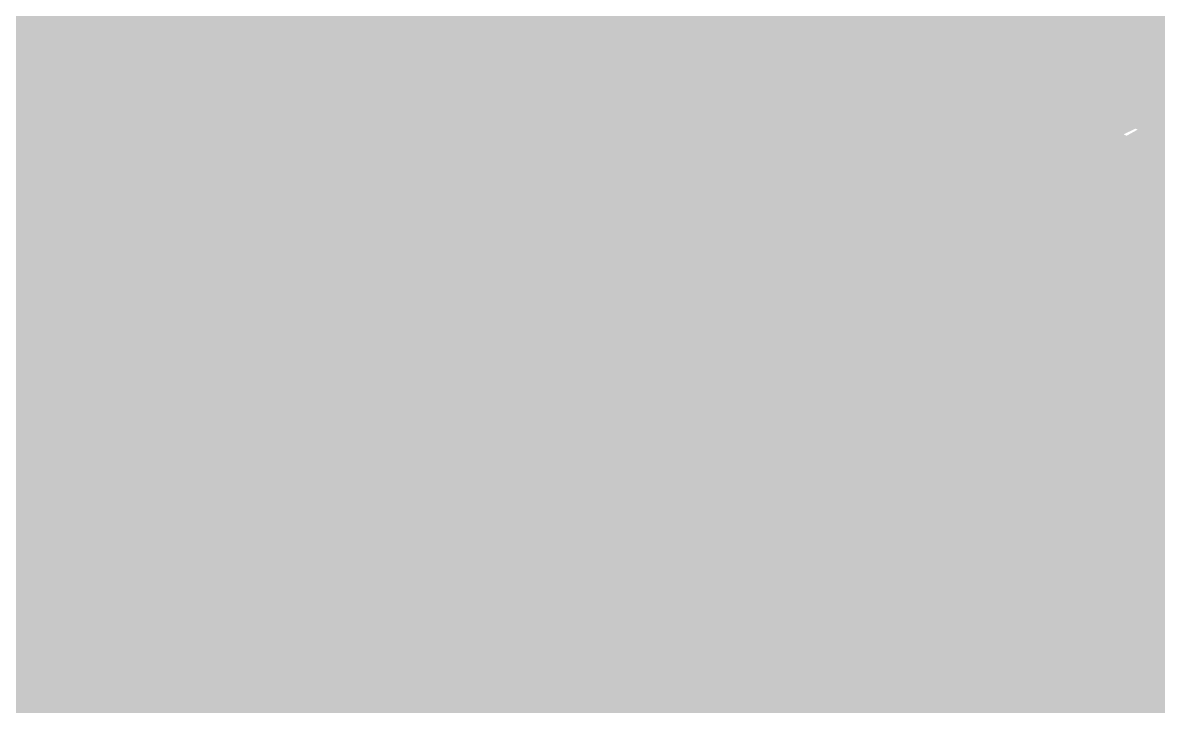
# Model space of a CAD drawing. Header units: millimetres. Extents: x -0.5 to 77.7, y -66.2 to -6.
# Drawn here: x 67.6987 to 67.922, y -59.9773 to -59.8429 of the extents above; entities that cross this region are included whole.
import ezdxf

# ---------------------------------------------------------------- set-up
doc = ezdxf.new("R2010")
doc.units = ezdxf.units.MM
doc.header["$MEASUREMENT"] = 0
doc.layers.add('Inner1', color=7, linetype='Continuous', true_color=0x999966)
doc.layers.add('Top-Silkscreen-Layer', color=7, linetype='Continuous', true_color=0xffcc00)

msp = doc.modelspace()

# ---------------------------------------------------------------- hatches: boundary and pattern name
at = {"layer": 'Inner1'}
msp.add_hatch(color=256, dxfattribs=at).paths.add_polyline_path([(77.23901, -6.45415), (77.23901, -65.68199), (-0.02286, -65.68199), (-0.02286, -6.45415)])

# ---------------------------------------------------------------- linework, layer by layer
at = {"layer": 'Top-Silkscreen-Layer', "const_width": 0.254}
for points in [[(67.86938, -60.1154), (67.86456, -60.09593), (67.81852, -60.06955), (67.80767, -60.06942), (67.80801, -60.04365), (67.80693, -60.01199), (67.8053, -60.00241), (67.79836, -60.02127), (67.80385, -60.06844), (67.81119, -60.0766), (67.82072, -60.07575), (67.83026, -60.07491), (67.83214, -60.08377), (67.81522, -60.10135), (67.80794, -60.09793), (67.80794, -60.08637), (67.79773, -60.0888), (67.76279, -60.09747), (67.74532, -60.09418), (67.74199, -60.09831), (67.74773, -60.10805)], [(68.05614, -59.90616), (68.04229, -59.89515), (68.0312, -59.88239), (68.02686, -59.8868), (68.01846, -59.89936), (68.0144, -59.9075), (68.01667, -59.91998), (68.01728, -59.94524), (68.01563, -59.95802), (68.00856, -59.96134), (68.0015, -59.96466), (67.99531, -59.95666), (67.98423, -59.94866), (67.98523, -59.96643), (67.98435, -59.98345), (67.97656, -59.97685), (67.97377, -59.96928), (67.96548, -59.96928), (67.96075, -59.99404), (67.96091, -60.00462), (67.94643, -60.00111), (67.93896, -59.9976), (67.92916, -60.00305), (67.91935, -60.01098), (67.91208, -60.00683), (67.88426, -59.99214), (67.8797, -59.99733), (67.8814, -60.04664), (67.88309, -60.09596), (67.8869, -60.09922), (67.90205, -60.09195), (67.927, -60.07361), (67.99046, -60.02648), (68.0183, -60.00739), (68.03074, -60.0019), (68.03745, -59.98625), (68.04889, -59.96573), (68.05362, -59.96085)], [(68.06392, -59.81699), (68.05377, -59.82534), (68.05647, -59.84772)], [(67.67906, -60.10494), (67.66948, -60.09034), (67.66515, -60.08587), (67.66188, -60.08925), (67.65623, -60.10827)], [(67.70812, -60.11655), (67.73081, -60.09574), (67.72133, -60.08864), (67.71184, -60.08338), (67.70565, -60.08679), (67.69742, -60.11088), (67.69894, -60.11689), (67.69163, -60.11598)], [(67.64511, -60.15821), (67.63445, -60.14915), (67.60675, -60.1798)], [(67.72846, -60.18671), (67.73325, -60.17987), (67.74187, -60.18945)]]:
    msp.add_lwpolyline(points, dxfattribs=at)
msp.add_lwpolyline([(67.9322, -59.90154), (67.92702, -59.90744), (67.93039, -59.91903), (67.93186, -59.94289), (67.92995, -59.95515), (67.93394, -59.95775), (67.94551, -59.95324), (67.95981, -59.94145), (67.97092, -59.93687), (67.97263, -59.92803), (67.97434, -59.9192), (67.98092, -59.9192), (67.99648, -59.90742), (67.98358, -59.89564), (67.97077, -59.91397), (67.95077, -59.90742)], close=True, dxfattribs=at)

doc.saveas('drawing.dxf')
